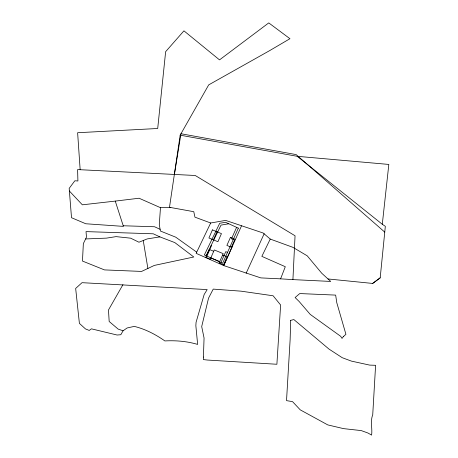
<?xml version="1.0" encoding="UTF-8"?>
<svg xmlns="http://www.w3.org/2000/svg" width="458" height="458" viewBox="0 0 458 458"><rect width="100%" height="100%" fill="white"/><g stroke="black" fill="none" stroke-linecap="round" stroke-linejoin="round"><path stroke-width="0.69" d="M115.267 201.096L139.066 198.234L160.477 207.68L170.76 207.526L193.774 211.693L194.942 217.161L210.68 222.989L225.599 220.401L263.173 233.013L270.243 239.065L292.925 247.343L307.209 255.81L321.797 273.3L330.722 281.435L292.92 279.609L295.055 235.778L195.228 175.488L77.608 169.586L77.906 180.973L74.843 180.784L69.175 188.393L71.517 217.716L85.783 223.762L123.42 226.384L115.267 201.096L82.348 204.818L69.318 190.963M160.477 207.68L159.287 224.523L160.409 231.027L175.757 237.187L196.705 252.146M328.002 278.956L372.646 283.439L380.192 277.851L385.333 226.332L382.298 224.271L388.825 164.439L297.213 156.31L180.166 135.167L169.454 207.543L170.76 207.526M174.355 174.698L180.962 133.742L296.16 154.598L384.754 232.114M210.68 222.989L196.133 253.343L223.71 265.577L260.825 277.897L280.594 278.848L285.294 266.716L261.844 256.365L270.243 239.065M213.422 239.837L216.937 231.754M206.93 256.114L211.453 245.723L211.075 245.562M220.951 262.457L225.765 251.642L227.517 252.369M236.603 227.34L231.485 238.824L233.242 239.557M241.526 225.84L223.71 265.577L232.572 245.872M264.174 233.712L246.152 273.214M85.629 238.944L86.482 237.118L86.024 231.611L153.258 233.803L159.894 236.878L174.853 242.614L193.803 256.995L154.34 265.417L141.585 271.428L104.476 269.905L82.469 261.06L83.35 243.604L85.629 238.944L106.491 238.126L116.057 236.626L130.662 238.177L138.957 242.213L147.15 238.933L159.894 236.878M206.129 255.747L221.025 225.101L228.782 223.762M180.166 135.167L208.699 84.879L269.693 50.603L289.954 38.707L268.76 22.9L219.519 59.883L183.939 30.841L165.636 51.685L157.707 128.492L77.625 132.728L80.156 169.723M122.939 284.676L108.477 309.98L109.176 321.482L118.147 329.09L123.088 330.785L127.106 327.98L134.274 326.388C145.358 329.096 155.577 334.42 164.874 340.935C175.929 340.328 186.984 341.256 197.638 344.416L195.852 325.661L196.07 322.3L204.165 294.483L207.182 289.588L82.034 282.678L75.662 288.443L79.4 323.382L85.469 328.913L89.224 330.436L91.423 328.833L117.082 335.021L120.803 334.735L123.088 330.785M372.646 283.439L380.192 277.84M123.213 225.765L154.564 226.75L160.117 229.332M280.594 278.848L292.92 279.609M213.709 251.287L209.243 249.438L205.797 257.356L210.245 259.194L214.292 249.959L223.223 253.652L219.13 262.858L223.567 264.684L227.094 256.818L222.634 254.974M210.823 257.877L219.714 261.541M297.213 156.31L382.298 224.271M143.274 240.708L147.905 268.583M203.421 357.051L203.363 359.582L207.48 360.051L276.89 364.265L280.622 304.999L273.123 295.782L241.08 291.168L213.228 289.107L208.55 298.141L201.697 326.56L204.062 338.021L203.421 357.051M290.698 320.342L290.132 339.59L286.525 400.624L292.542 401.643L300.253 409.858L327.791 424.91L343.534 428.625L361.265 430.594L367.923 433.01L371.615 435.1C372.531 428.287 370.07 421.412 372.732 414.725L375.6 365.301L369.68 365.106L351.389 361.104L342.235 357.698L329.016 349.099L293.876 319.564L290.698 320.342M212.426 229.882L208.928 237.977L217.911 241.704L221.449 233.632L212.426 229.882M230.466 237.37L226.882 245.419L231.364 247.274L234.965 239.242L230.466 237.37M238.343 228.141L222.662 263.236L204.36 254.946L219.708 223.281L225.525 222.273L238.343 228.141M343.305 336.647L342.034 338.416L340.666 336.298L310.226 314.394L299.166 301.524L295.112 297.54L299.755 293.561L335.662 295.107L336.762 302.635L345.927 334.317L343.305 336.647"/></g></svg>
